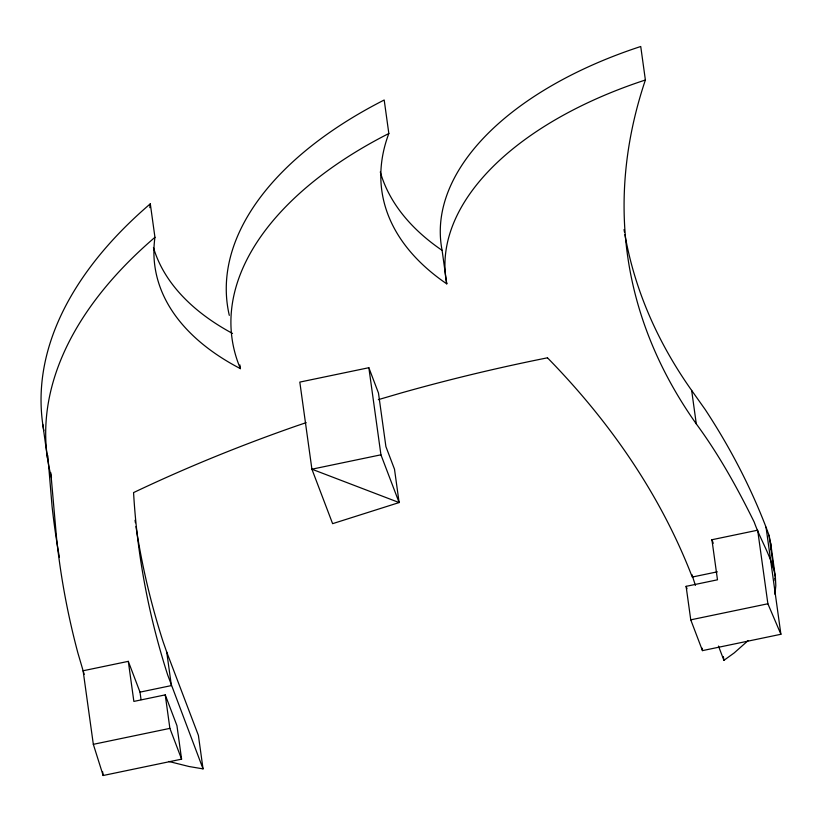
<?xml version="1.0" encoding="UTF-8"?>
<svg xmlns="http://www.w3.org/2000/svg" width="822" height="822" viewBox="0 0 822 822"><rect width="100%" height="100%" fill="white"/><g stroke="black" fill="none" stroke-linecap="round" stroke-linejoin="round"><path stroke-width="1.23" d="M774.941 594.306L775.814 585.675L775.393 577.157L770.748 543.661L769.032 535.317L766.042 527.21A1853.353 1006.693 -7.9 0 0 705.173 409.51L691.651 390.409A1202.771 653.315 -7.9 0 1 624.905 234.599M748.03 640.677L734.19 652.925L723.915 660.343L718.479 646.071M306.185 422.652L297.009 425.745A1086.006 589.888 -7.9 0 0 133.565 492.594A2473.912 1343.764 -7.9 0 0 167.647 674.872L203.044 768.878L189.05 766.515L168.736 761.449M378.356 399.646L401.937 392.752A1086.006 589.888 -7.9 0 1 547.462 357.817M368.852 367.711L299.814 382.096L311.908 469.198L332.612 523.665L399.122 502.561L394.498 469.208L385.908 446.623L378.469 393.029L368.852 367.711L380.935 454.813L399.122 502.561L311.908 469.198L380.935 454.813M128.304 661.35L83.114 670.762L93.328 744.331L103.151 775.506L181.59 759.158L176.946 725.662L165.243 694.878L133.863 701.413L128.304 661.35L140.007 692.134L141.045 699.645M711.924 539.735L757.668 530.2L767.882 603.769L780.9 634.276L702.461 650.623L690.757 619.839L686.103 586.343L717.483 579.808L711.924 539.735L713.27 543.291M140.007 692.134L171.387 685.589L166.732 652.093L162.992 641.366A2473.912 1343.764 -7.9 0 1 135.979 526.532M717.349 571.824L692.247 577.054A1771.03 961.976 -7.9 0 0 547.473 357.806M93.328 744.331L169.887 728.374L181.59 759.158M690.757 619.839L767.882 603.769M645.383 80.001A328.081 178.199 -7.9 0 0 446.757 283.857L442.102 250.361A328.081 178.199 -7.9 0 1 640.739 46.494L645.383 80.001A1202.771 653.315 -7.9 0 0 696.296 423.905C718.88 454.576 737.396 487.991 754.206 522.093C760.782 540.578 772.064 557.624 775.393 577.157M695.412 585.387L691.908 574.578M686.103 586.343L687.007 588.706M166.732 652.093L198.4 735.382L203.044 768.878M84.183 674.379L77.905 653.038A2554.447 1387.505 -7.9 0 1 56.739 540.064L50.81 472.712M769.032 535.317L773.687 568.824M774.786 578.226L775.125 580.712M766.042 527.21L780.9 634.276M691.651 390.409L696.296 423.905M723.391 656.624L723.915 660.343M702.111 648.147L702.461 650.623M446.757 283.857A362.605 196.951 -7.9 0 1 388.837 133.503L384.193 100.007A395.742 214.953 -7.9 0 0 229.307 315.36M239.901 364.927L240.414 368.646A395.742 214.953 -7.9 0 1 388.837 133.503M43.813 430.636A577.784 313.84 -7.9 0 1 150.303 203.825L154.947 237.322A343.288 186.471 -7.9 0 0 240.414 368.646M165.243 694.878L169.887 728.374M102.616 771.704L103.151 775.506M42.795 424.429L47.45 457.926M47.81 455.635L52.084 506.568A2554.447 1387.505 -7.9 0 0 59.359 557.1M770.748 543.661L771.046 549.743M624.473 232.081A1202.771 653.315 -7.9 0 1 624.052 229.564M232.523 333.434A343.288 186.471 -7.9 0 1 153.447 247.545M149.83 207.647A343.288 186.471 -7.9 0 1 150.303 203.825M442.102 250.361A362.605 196.951 -7.9 0 1 380.288 171.942M135.414 522.73A2473.912 1343.764 -7.9 0 1 135.044 520.203M51.498 477.674A577.784 313.84 -7.9 0 1 154.947 237.322"/></g></svg>
